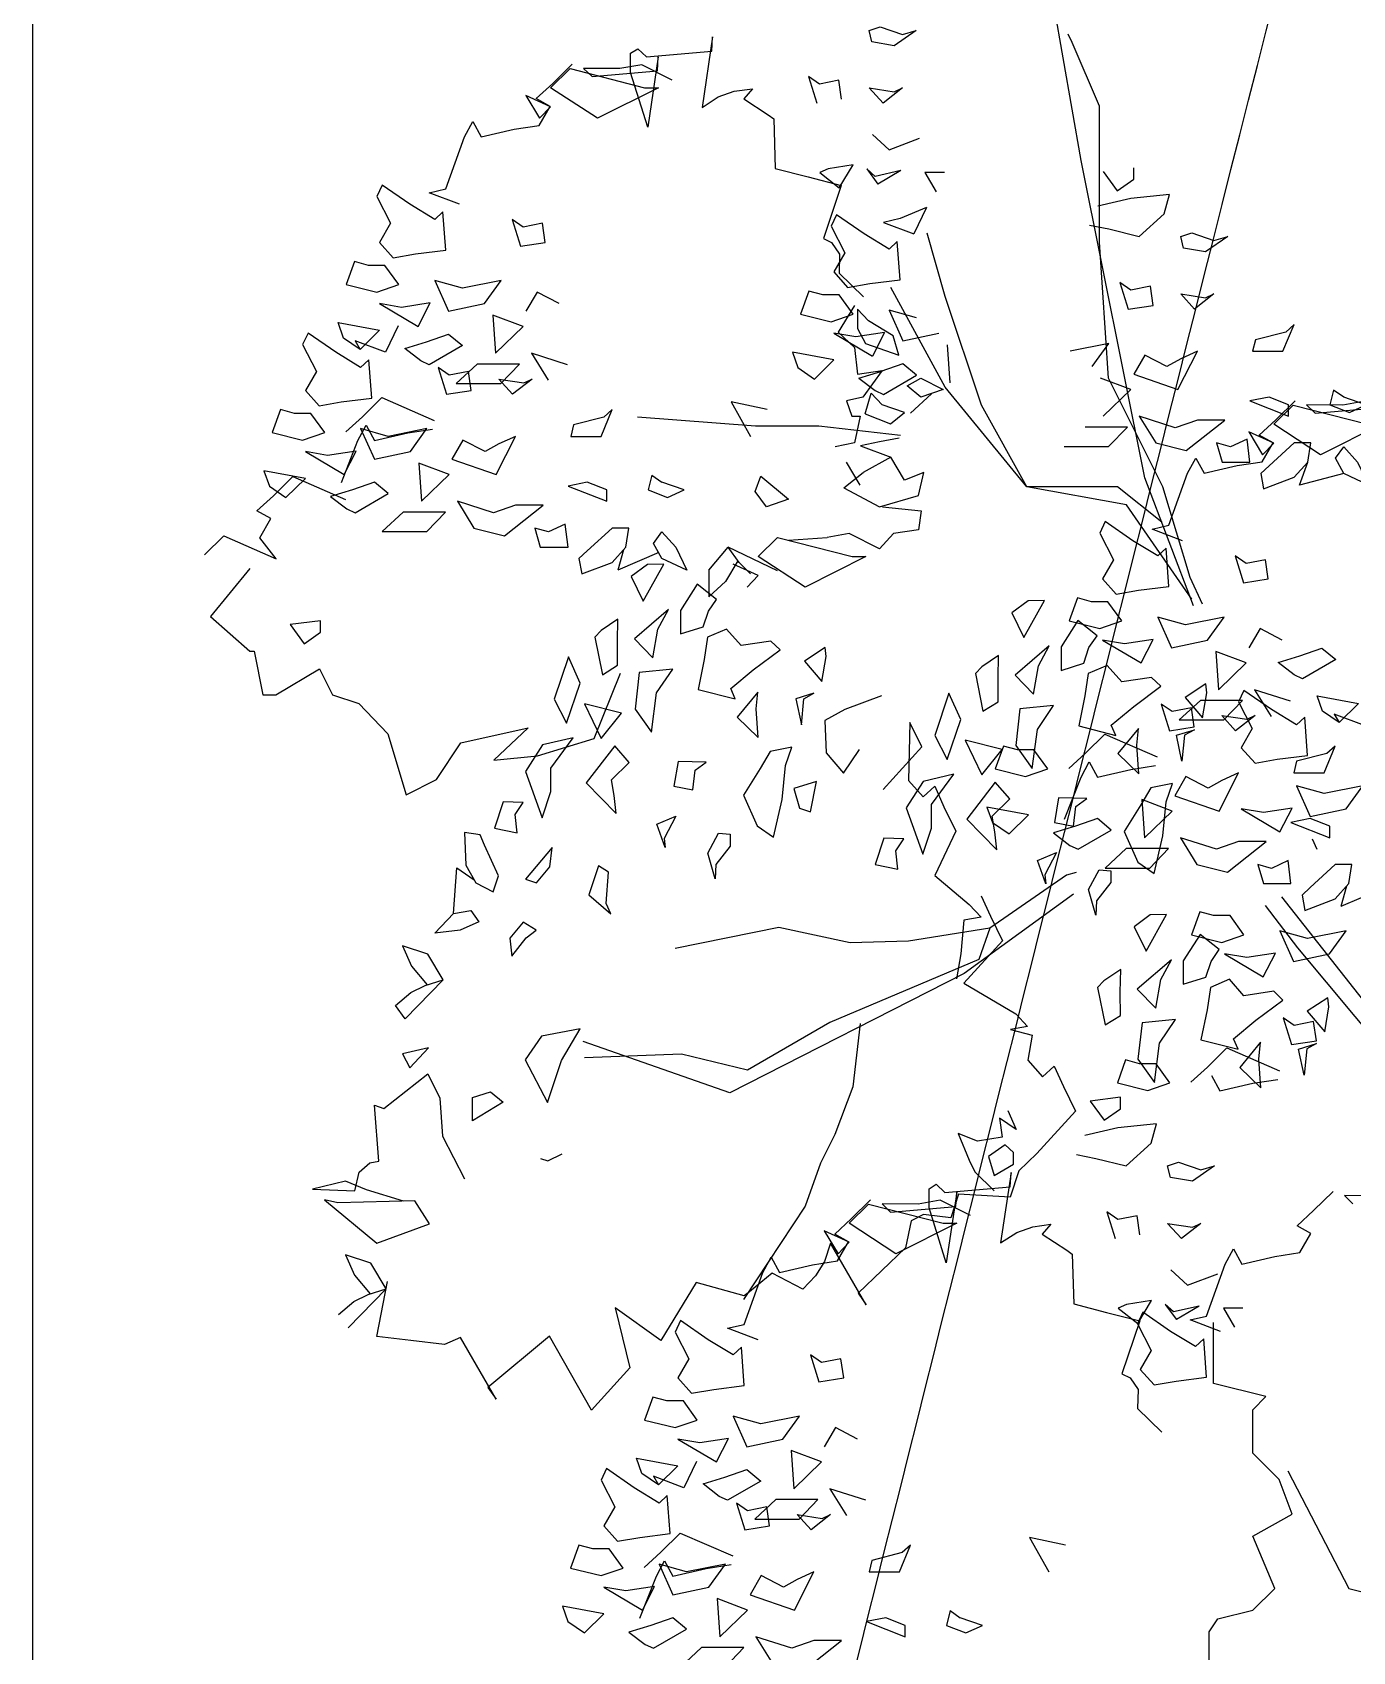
# Model space of a CAD drawing. Header units: metres. Extents: x 10 to 239, y 2 to 253.
# Drawn here: x 18.39 to 24.21, y 33.48 to 40.61 of the extents above; entities that cross this region are included whole.
import ezdxf

# ---------------------------------------------------------------- set-up
doc = ezdxf.new("R2010")
doc.units = ezdxf.units.M
doc.header["$MEASUREMENT"] = 0
doc.layers.add('0marcos', color=10, linetype='Continuous', plot=False)
doc.layers.add('1', color=7, linetype='Continuous')
doc.layers.add('cot200', color=9, linetype='Continuous')
doc.layers.add('bloques ARBOLES', color=7, linetype='Continuous', true_color=0xb8d897)

# ---------------------------------------------------------------- blocks, each defined once
blk = doc.blocks.new('ARBOL22')
for points in [[(-0.0949, 0.3639), (-0.2008, 0.6417), (-0.3384, 1.3293), (-0.3973, 1.6633), (-0.3973, 1.9973)], [(-1.2247, 1.5036), (-1.2906, 1.5367), (-1.3385, 1.5283), (-1.4168, 1.5287), (-1.3982, 1.5111), (-1.2567, 1.5234), (-1.2549, 1.5541), (-1.2779, 1.4014), (-1.3149, 1.5203), (-1.3149, 1.5617), (-1.2991, 1.5715), (-1.2805, 1.5539), (-1.139, 1.5661), (-1.1372, 1.5969), (-1.1602, 1.4442), (-1.1249, 1.4669), (-1.0902, 1.4794), (-1.051, 1.4848), (-1.0696, 1.4628), (-1.0166, 1.4283), (-1.0047, 1.4198), (-1.0014, 1.312), (-0.93, 1.2938), (-0.8584, 1.2754), (-0.8972, 1.1604), (-0.8793, 1.1517), (-0.862, 1.1264), (-0.8629, 1.0851), (-0.8103, 1.0341)], [(-0.0758, 0.3679), (-0.1025, 0.4256), (-0.1615, 0.6221), (-0.2794, 0.8578), (-0.299, 1.1525), (-0.299, 1.4472), (-0.358, 1.5847), (-0.3671, 1.6028)], [(-1.6854, 1.2344), (-1.7513, 1.2593), (-1.7154, 1.2677), (-1.6749, 1.3804), (-1.657, 1.4135), (-1.639, 1.3804), (-1.5672, 1.397), (-1.5132, 1.4053), (-1.4893, 1.4466), (-1.5193, 1.4633), (-1.4834, 1.4964), (-1.4414, 1.5379)], [(-0.9298, 1.5115), (-0.9116, 1.4535)], [(-0.9057, 1.495), (-0.9298, 1.5115)], [(-0.8637, 1.5033), (-0.9057, 1.495)], [(-0.8578, 1.4619), (-0.8637, 1.5033)], [(-0.768, 1.4535), (-0.7978, 1.4866)], [(-0.7978, 1.4866), (-0.744, 1.4784)], [(-0.726, 1.4866), (-0.768, 1.4535)], [(-0.744, 1.4784), (-0.726, 1.4866)], [(-0.7909, 1.3857), (-0.755, 1.3526)], [(-0.755, 1.3526), (-0.6891, 1.3775)], [(-0.8868, 1.3111), (-0.9047, 1.3029)], [(-0.9047, 1.3029), (-0.8627, 1.2698)], [(-0.8328, 1.3195), (-0.8868, 1.3111)], [(-0.8627, 1.2698), (-0.8328, 1.3195)], [(-0.8029, 1.3111), (-0.7789, 1.278)], [(-0.785, 1.2946), (-0.8029, 1.3111)], [(-0.7293, 1.3073), (-0.785, 1.2946)], [(-0.7293, 1.3073), (-0.7789, 1.278)], [(-0.6771, 1.3029), (-0.6532, 1.2615)], [(-0.6351, 1.3029), (-0.6771, 1.3029)], [(-0.2907, 1.3052), (-0.2607, 1.2637)], [(-0.2248, 1.2886), (-0.2248, 1.3134)], [(-0.2607, 1.2637), (-0.2248, 1.2886)], [(-0.2307, 1.2472), (-0.3025, 1.2306)], [(-0.1469, 1.2555), (-0.2307, 1.2472)], [(-0.1589, 1.214), (-0.1469, 1.2555)], [(-0.8688, 1.2118), (-0.8807, 1.1869)], [(-0.8089, 1.1703), (-0.8688, 1.2118)], [(-0.731, 1.2035), (-0.7669, 1.1951)], [(-0.7669, 1.1951), (-0.701, 1.1703)], [(-0.6736, 1.2273), (-0.731, 1.2035)], [(-0.6736, 1.2273), (-0.701, 1.1703)], [(-0.2127, 1.1644), (-0.1589, 1.214)], [(-0.8807, 1.1869), (-0.8509, 1.1289)], [(-0.755, 1.1372), (-0.8089, 1.1703)], [(-0.1641, 0.5456), (-0.2597, 0.6221), (-0.4563, 0.6221), (-0.5546, 0.7989), (-0.6332, 1.0346), (-0.6725, 1.1721)], [(-0.3206, 1.1892), (-0.2786, 1.1808)], [(-0.2786, 1.1808), (-0.2127, 1.1644)], [(-0.1228, 1.1644), (-0.0989, 1.1726)], [(-0.1169, 1.1395), (-0.1228, 1.1644)], [(-0.0989, 1.1726), (-0.051, 1.156)], [(-0.021, 1.1644), (-0.069, 1.1313)], [(-0.051, 1.156), (-0.021, 1.1644)], [(-0.8509, 1.1289), (-0.8748, 1.0876)], [(-0.7371, 1.1538), (-0.755, 1.1372)], [(-0.731, 1.0709), (-0.7371, 1.1538)], [(-0.069, 1.1313), (-0.1169, 1.1395)], [(-0.8748, 1.0876), (-0.8448, 1.0543)], [(-0.8448, 1.0543), (-0.7968, 1.0627)], [(-0.7968, 1.0627), (-0.731, 1.0709)], [(-0.0985, 0.3784), (-0.2401, 0.5828), (-0.4563, 0.6221), (-0.6332, 0.8382), (-0.7511, 1.0543)], [(-0.2307, 1.0484), (-0.2547, 1.0649)], [(-0.2547, 1.0649), (-0.2366, 1.0069)], [(-0.1887, 1.0567), (-0.2307, 1.0484)], [(-0.1828, 1.0153), (-0.1887, 1.0567)], [(-1.4698, 1.0192), (-1.5178, 1.044), (-1.5418, 1.0025)], [(-0.9286, 1.0461), (-0.9466, 0.9963)], [(-0.8986, 1.0378), (-0.9286, 1.0461)], [(-0.8627, 1.0378), (-0.8986, 1.0378)], [(-0.8328, 0.9963), (-0.8627, 1.0378)], [(-0.1228, 1.04), (-0.069, 1.0318)], [(-0.093, 1.0069), (-0.1228, 1.04)], [(-0.051, 1.04), (-0.093, 1.0069)], [(-0.069, 1.0318), (-0.051, 1.04)], [(-0.9466, 0.9963), (-0.8807, 0.9799)], [(-0.8807, 0.9799), (-0.8328, 0.9963)], [(-0.8296, 1.0151), (-0.8655, 0.9571)], [(-0.7996, 0.982), (-0.8236, 1.0069)], [(-0.8236, 1.0069), (-0.8236, 0.9654)], [(-0.6951, 0.9881), (-0.755, 1.0047)], [(-0.755, 1.0047), (-0.725, 0.9384)], [(-0.2366, 1.0069), (-0.1828, 1.0153)], [(-1.8186, 0.9706), (-1.8459, 0.9136), (-1.9118, 0.9385), (-1.9012, 0.9198), (-1.9371, 0.9445), (-1.949, 0.9778), (-1.8592, 0.9612), (-1.9012, 0.9198)], [(-0.8748, 0.955), (-0.7909, 0.9052)], [(-0.8268, 0.9468), (-0.8748, 0.955)], [(-0.8655, 0.9571), (-0.8296, 0.924)], [(-0.7646, 0.9563), (-0.8268, 0.9468)], [(-0.8236, 0.9654), (-0.8057, 0.9323)], [(-0.7457, 0.9489), (-0.7996, 0.982)], [(-0.7646, 0.9563), (-0.7909, 0.9052)], [(-0.7337, 0.9074), (-0.7457, 0.9489)], [(-0.725, 0.9384), (-0.6471, 0.955)], [(-0.8748, 0.897), (-0.9645, 0.9136)], [(-0.9645, 0.9136), (-0.9527, 0.8804)], [(-0.8296, 0.924), (-0.8236, 0.866)], [(-0.8057, 0.9323), (-0.7337, 0.9074)], [(-0.6292, 0.9301), (-0.6232, 0.8473)], [(-0.2786, 0.9325), (-0.3625, 0.9158)], [(-0.3145, 0.8827), (-0.2786, 0.9325)], [(-0.1289, 0.833), (-0.0869, 0.9158)], [(-0.0869, 0.9158), (-0.1228, 0.8994)], [(-1.4519, 0.8866), (-1.5298, 0.9114), (-1.4939, 0.8535)], [(-0.9527, 0.8804), (-0.9168, 0.8557)], [(-0.9168, 0.8557), (-0.8748, 0.897)], [(-0.725, 0.8888), (-0.773, 0.8721)], [(-0.6951, 0.8639), (-0.725, 0.8888)], [(-0.2007, 0.9076), (-0.2248, 0.8661)], [(-0.1528, 0.8827), (-0.2007, 0.9076)], [(-0.1228, 0.8994), (-0.1528, 0.8827)], [(-0.8236, 0.866), (-0.7698, 0.8743)], [(-0.8201, 0.8576), (-0.773, 0.8721)], [(-0.8201, 0.8576), (-0.785, 0.8308)], [(-0.7698, 0.8743), (-0.8116, 0.8163)], [(-0.7669, 0.8224), (-0.6951, 0.8639)], [(-0.7158, 0.8412), (-0.6858, 0.8578)], [(-0.6858, 0.8578), (-0.6378, 0.8329)], [(-0.2307, 0.833), (-0.2966, 0.8578)], [(-0.2248, 0.8661), (-0.1289, 0.833)], [(0.2761, 0.8075), (0.2282, 0.7991), (0.1499, 0.7996), (0.1685, 0.7819), (0.31, 0.7942)], [(-1.932, 0.7409), (-1.8961, 0.774), (-1.8541, 0.8155), (-1.7403, 0.7657)], [(-0.8116, 0.8163), (-0.8475, 0.8081)], [(-0.8475, 0.8081), (-0.8357, 0.775)], [(-0.8065, 0.7801), (-0.7937, 0.8247)], [(-0.7698, 0.7998), (-0.7937, 0.8247)], [(-0.785, 0.8308), (-0.7669, 0.8224)], [(-0.6858, 0.8163), (-0.7158, 0.8412)], [(-0.6626, 0.8239), (-0.7082, 0.7817)], [(-0.6378, 0.8329), (-0.6858, 0.8163)], [(-0.2907, 0.775), (-0.2307, 0.833)], [(-0.1188, 0.5053), (-0.1846, 0.5302), (-0.1487, 0.5386), (-0.1082, 0.6513), (-0.0903, 0.6844), (-0.0723, 0.6513), (-0.0005, 0.6679), (0.0535, 0.6761), (0.0774, 0.7175), (0.0474, 0.7341), (0.0833, 0.7672), (0.1253, 0.8087)], [(-0.7299, 0.7336), (-0.9068, 0.7533), (-1.0444, 0.7533), (-1.2999, 0.7729)], [(-1.0973, 0.806), (-1.0553, 0.7314)], [(-1.0194, 0.7894), (-1.0973, 0.806)], [(-0.8357, 0.775), (-0.8175, 0.775)], [(-0.8175, 0.775), (-0.8296, 0.717)], [(-0.8065, 0.7801), (-0.7517, 0.7583)], [(-0.7218, 0.7832), (-0.7698, 0.7998)], [(-0.7517, 0.7583), (-0.7218, 0.7832)], [(-0.1348, 0.7501), (-0.2127, 0.775)], [(-0.2127, 0.775), (-0.1768, 0.717)], [(-1.9416, 0.6311), (-1.9057, 0.7222), (-1.8878, 0.7553)], [(-1.8878, 0.7553), (-1.8698, 0.7222)], [(-1.8698, 0.7222), (-1.798, 0.7388)], [(-1.798, 0.7388), (-1.744, 0.7471)], [(-0.2386, 0.7516), (-0.33, 0.7516)], [(-0.2791, 0.7094), (-0.2386, 0.7516)], [(-0.0869, 0.7668), (-0.1348, 0.7501)], [(-0.111, 0.7006), (-0.0271, 0.7668)], [(-0.0271, 0.7668), (-0.0869, 0.7668)], [(-0.8296, 0.717), (-0.8716, 0.7088)], [(-0.7753, 0.7194), (-0.8171, 0.711)], [(-0.8171, 0.711), (-0.7512, 0.6862)], [(-0.7333, 0.7277), (-0.7753, 0.7194)], [(-0.3756, 0.7094), (-0.2791, 0.7094)], [(-0.1768, 0.717), (-0.111, 0.7006)], [(-0.0451, 0.717), (-0.0331, 0.6757)], [(-0.0151, 0.7088), (-0.0451, 0.717)], [(0.0208, 0.7254), (-0.0151, 0.7088)], [(0.0269, 0.6757), (0.0208, 0.7254)], [(0.2305, 0.6508), (0.2125, 0.6839), (0.2305, 0.7088), (0.2605, 0.6757), (0.2843, 0.6259), (0.2305, 0.6508), (0.1346, 0.6259), (0.1526, 0.6757), (0.1587, 0.717), (0.1226, 0.717), (0.0687, 0.6674), (0.0508, 0.6508), (0.0567, 0.6177), (0.1226, 0.6426), (0.1526, 0.6757)], [(-0.8175, 0.6259), (-0.8475, 0.6755)], [(-0.7512, 0.6862), (-0.8112, 0.6531)], [(-0.7212, 0.6366), (-0.7512, 0.6862)], [(-0.0331, 0.6757), (0.0269, 0.6757)], [(-2.2385, 0.4745), (-2.1965, 0.516), (-2.0827, 0.4663), (-2.1185, 0.5118), (-2.0946, 0.5531), (-2.1246, 0.5697), (-2.0887, 0.6028), (-2.0467, 0.6443), (-1.9329, 0.5946)], [(-1.2693, 0.6474), (-1.277, 0.6155)], [(-1.2693, 0.6474), (-1.2471, 0.6321)], [(-1.1991, 0.6155), (-1.2471, 0.6321)], [(-1.0447, 0.6117), (-1.0327, 0.6448)], [(-1.0327, 0.6448), (-0.9729, 0.5951)], [(-0.853, 0.62), (-0.8112, 0.6531)], [(-0.6794, 0.6531), (-0.7212, 0.6366)], [(-0.6914, 0.6035), (-0.6794, 0.6531)], [(-1.277, 0.6155), (-1.235, 0.599)], [(-1.235, 0.599), (-1.1991, 0.6155)], [(-1.0208, 0.5786), (-1.0447, 0.6117)], [(-0.853, 0.62), (-0.7753, 0.5786)], [(-0.7753, 0.5786), (-0.6914, 0.6035)], [(-0.9729, 0.5951), (-1.0208, 0.5786)], [(-0.7692, 0.5786), (-0.6853, 0.5702)], [(-0.6853, 0.5702), (-0.6914, 0.5289)], [(-0.6914, 0.5289), (-0.7453, 0.5206)], [(-1.265, 0.4995), (-1.2471, 0.5244)], [(-1.2471, 0.4664), (-1.265, 0.4995)], [(-1.2471, 0.5244), (-1.2171, 0.4913)], [(-1.0388, 0.4709), (-0.9968, 0.5122)], [(-0.9968, 0.5122), (-0.8351, 0.4709)], [(-0.9729, 0.5061), (-0.8891, 0.5122)], [(-0.8411, 0.5206), (-0.8891, 0.5122)], [(-0.7753, 0.4875), (-0.8411, 0.5206)], [(-0.7453, 0.5206), (-0.7753, 0.4875)], [(-1.3302, 0.4853), (-1.3429, 0.4415)], [(-1.2541, 0.4794), (-1.3429, 0.4415)], [(-1.1932, 0.4415), (-1.2471, 0.4664)], [(-1.2171, 0.4913), (-1.1932, 0.4415)], [(-1.1453, 0.4415), (-1.1033, 0.4913)], [(-1.0824, 0.4613), (-1.1094, 0.4167)], [(-1.0794, 0.4582), (-1.1033, 0.4913)], [(-0.9969, 0.4397), (-1.1033, 0.4913)], [(-1.0553, 0.4333), (-1.0794, 0.4582)], [(-0.937, 0.4047), (-1.0388, 0.4709)], [(-0.8052, 0.4709), (-0.937, 0.4047)], [(-0.8351, 0.4709), (-0.8052, 0.4709)], [(-2.1403, 0.4452), (-2.2254, 0.3413), (-2.1403, 0.2657), (-2.1308, 0.2657), (-2.1119, 0.1713), (-2.0836, 0.1713), (-1.9891, 0.2279), (-1.9607, 0.1713), (-1.904, 0.1524), (-1.8413, 0.0868), (-1.8016, -0.0454), (-1.7355, -0.0123), (-1.6826, 0.067), (-1.5372, 0.1), (-1.611, 0.0296), (-1.5165, 0.039), (-1.3937, 0.0768), (-1.337, 0.2185)], [(-1.1453, 0.4415), (-1.1453, 0.3835)], [(-1.0388, 0.4296), (-1.0927, 0.4543)], [(-1.0627, 0.4047), (-1.0388, 0.4296)], [(-1.1453, 0.3835), (-1.1094, 0.4167)], [(0.0968, 0.29), (0.0489, 0.3149), (0.0249, 0.2734)], [(0.1148, 0.1574), (0.0369, 0.1823), (0.0728, 0.1243)], [(-0.7711, 0.1694), (-0.8511, 0.1394), (-0.8939, 0.1159), (-0.8913, 0.0456), (-0.8538, 0.0013), (-0.819, 0.0529)], [(0.3029, 0.1617), (0.2755, 0.1047), (0.2096, 0.1296), (0.2203, 0.111), (0.1844, 0.1357), (0.1725, 0.169), (0.2623, 0.1523), (0.2203, 0.111)], [(-0.7674, -0.0338), (-0.684, 0.0583), (-0.7099, 0.1113), (-0.7128, -0.0143), (-0.6812, -0.0501), (-0.6559, -0.027), (-0.636, -0.0716), (-0.61, -0.1246), (-0.656, -0.22), (-0.5811, -0.283), (-0.5555, -0.3106), (-0.5926, -0.3171), (-0.5997, -0.3904), (-0.6091, -0.4443)], [(-0.3653, 0.0117), (-0.3294, 0.0448), (-0.2874, 0.0863), (-0.1736, 0.0366)], [(-0.3749, -0.098), (-0.339, -0.007), (-0.3211, 0.0261)], [(-0.3211, 0.0261), (-0.3031, -0.007)], [(-0.3031, -0.007), (-0.2313, 0.0097)], [(-0.2313, 0.0097), (-0.1773, 0.0179)], [(0.1727, -0.1638), (0.1623, -0.1417)], [(-1.6986, -0.3025), (-1.6916, -0.2037), (-1.6541, -0.2296)], [(-0.3497, -0.2135), (-0.3706, -0.2193), (-0.5363, -0.3345), (-0.5603, -0.4025), (-0.8832, -0.5386), (-1.0617, -0.6423), (-1.205, -0.6077), (-1.4148, -0.6158)], [(0.2364, -0.2438), (0.2238, -0.2876)], [(-0.5551, -0.2641), (-0.5351, -0.3087), (-0.5092, -0.3617), (-0.5926, -0.4537), (-0.4803, -0.5201), (-0.4546, -0.5477), (-0.4917, -0.5541), (-0.4445, -0.5667), (-0.454, -0.6206), (-0.4224, -0.6564), (-0.3971, -0.6333), (-0.3771, -0.6778), (-0.3511, -0.7309), (-0.4345, -0.8229), (-0.4734, -0.8604), (-0.4925, -0.9173), (-0.6041, -0.9112), (-0.6213, -0.9624), (-0.68, -0.9552), (-0.7071, -0.9687), (-0.7193, -1.0275), (-0.8221, -1.1255), (-0.8043, -1.1506), (-0.8817, -1.017), (-0.8951, -1.0568), (-0.9143, -1.0882), (-0.9415, -1.117), (-1.0083, -1.082), (-1.057, -1.1225), (-1.0686, -1.1313), (-1.1726, -1.1026), (-1.2111, -1.1654), (-1.2498, -1.2283), (-1.3483, -1.1572), (-1.3165, -1.287), (-1.3999, -1.379), (-1.491, -1.2187), (-1.6242, -1.3301), (-1.6064, -1.3552), (-1.6838, -1.2216), (-1.7184, -1.2364), (-1.7915, -1.2279), (-1.8649, -1.2192), (-1.8417, -1.1)], [(-0.3553, -0.2607), (-0.5919, -0.433), (-1.0999, -0.6914), (-1.4181, -0.5798)], [(0.0955, -0.2667), (0.3885, -0.6389), (0.7185, -0.7382), (1.0902, -0.6989), (1.7287, -0.836)], [(0.3125, -0.2497), (0.2238, -0.2876)], [(0.0601, -0.2856), (0.1301, -0.3773), (0.2543, -0.5256), (0.3747, -0.669), (0.5514, -0.7291), (0.9606, -0.7594), (1.1512, -1.2067), (1.2148, -1.3558), (1.3427, -1.5344)], [(-0.5363, -0.3345), (-0.7129, -0.3623), (-0.8393, -0.3665), (-0.9941, -0.3327), (-1.2186, -0.3785)], [(-1.7208, -0.4467), (-1.8036, -0.5311), (-1.8243, -0.5023), (-1.791, -0.4736), (-1.7598, -0.4588), (-1.7208, -0.4467), (-1.7546, -0.391), (-1.8095, -0.3726), (-1.7896, -0.4171), (-1.7559, -0.457)], [(-0.8176, -0.541), (-0.8334, -0.6781), (-0.8722, -0.7816), (-0.9038, -0.844), (-0.9365, -0.9367), (-1.0706, -1.1395)], [(-0.1007, -0.6685), (-0.0648, -0.6354), (-0.0228, -0.5938), (0.0911, -0.6436)], [(-1.8073, -0.9263), (-1.8876, -0.9015), (-1.9325, -0.8825), (-2.0041, -0.9), (-1.9124, -0.9039), (-1.9031, -0.8636), (-1.88, -0.8434), (-1.8605, -0.8395), (-1.8696, -0.7184), (-1.8495, -0.7256), (-1.7543, -0.6502), (-1.7285, -0.7032), (-1.7228, -0.7854), (-1.6751, -0.8774)], [(-0.0565, -0.654), (-0.0385, -0.6871)], [(0.0333, -0.6705), (0.0873, -0.6623)], [(-0.0385, -0.6871), (0.0333, -0.6705)], [(-0.4976, -0.7297), (-0.4796, -0.7711), (-0.5155, -0.7462), (-0.5096, -0.7877), (-0.5634, -0.796), (-0.6053, -0.7795), (-0.5814, -0.8375), (-0.5694, -0.8622), (-0.5275, -0.9037)], [(-0.3491, -0.825), (-0.3071, -0.8334), (-0.2412, -0.8499), (-0.1873, -0.8003), (-0.1753, -0.7588), (-0.2591, -0.767), (-0.331, -0.7837)], [(-1.51, -0.8334), (-1.4942, -0.8387), (-1.4632, -0.8239)], [(-0.5781, -0.9573), (-0.644, -0.9242), (-0.6919, -0.9326), (-0.7702, -0.9321), (-0.7516, -0.9498), (-0.6101, -0.9375), (-0.6083, -0.9068), (-0.6314, -1.0595), (-0.6683, -0.9405), (-0.6683, -0.8992), (-0.6525, -0.8894), (-0.6339, -0.907), (-0.4924, -0.8947), (-0.4906, -0.864), (-0.5137, -1.0167), (-0.4783, -0.994), (-0.4437, -0.9815), (-0.4045, -0.976), (-0.423, -0.998), (-0.37, -1.0326), (-0.3582, -1.0411), (-0.3548, -1.1489), (-0.2834, -1.1671), (-0.2118, -1.1854), (-0.2507, -1.3005), (-0.2327, -1.3092), (-0.2154, -1.3344), (-0.2164, -1.3758), (-0.1637, -1.4268)], [(0.31, -0.9145), (0.2317, -0.914), (0.2503, -0.9317)], [(-0.0369, -1.2083), (-0.1028, -1.1835), (-0.0669, -1.1751), (-0.0264, -1.0623), (-0.0085, -1.0292), (0.0095, -1.0623), (0.0813, -1.0457), (0.1353, -1.0375), (0.1592, -0.9961), (0.1292, -0.9795), (0.1651, -0.9464), (0.2071, -0.9049)], [(-1.0389, -1.2264), (-1.1048, -1.2016), (-1.0689, -1.1932), (-1.0283, -1.0804), (-1.0104, -1.0473), (-0.9924, -1.0804), (-0.9206, -1.0638), (-0.8666, -1.0556), (-0.8427, -1.0142), (-0.8727, -0.9976), (-0.8368, -0.9645), (-0.7948, -0.923)], [(-0.2832, -0.9494), (-0.2651, -1.0073)], [(-0.2591, -0.9658), (-0.2832, -0.9494)], [(-0.2171, -0.9576), (-0.2591, -0.9658)], [(-0.2112, -0.9989), (-0.2171, -0.9576)], [(-0.1214, -1.0073), (-0.1513, -0.9742)], [(-0.1513, -0.9742), (-0.0974, -0.9825)], [(-0.0794, -0.9742), (-0.1214, -1.0073)], [(-0.0974, -0.9825), (-0.0794, -0.9742)], [(-1.927, -1.2008), (-1.8443, -1.1164), (-1.8781, -1.0607), (-1.933, -1.0422), (-1.9131, -1.0868), (-1.8794, -1.1266)], [(-0.1444, -1.0752), (-0.1084, -1.1083)], [(-0.1084, -1.1083), (-0.0426, -1.0834)], [(-1.9478, -1.1719), (-1.9145, -1.1433), (-1.8833, -1.1285), (-1.8443, -1.1164)], [(-0.2402, -1.1498), (-0.2582, -1.158)], [(-0.2582, -1.158), (-0.2162, -1.1911)], [(-0.1862, -1.1414), (-0.2402, -1.1498)], [(-0.2162, -1.1911), (-0.1862, -1.1414)], [(-0.1384, -1.1662), (-0.1564, -1.1498)], [(-0.1564, -1.1498), (-0.1323, -1.1829)], [(-0.0828, -1.1536), (-0.1384, -1.1662)], [(-0.0828, -1.1536), (-0.1323, -1.1829)], [(0.0115, -1.158), (-0.0305, -1.158)], [(-0.0305, -1.158), (-0.0067, -1.1993)], [(-0.373, -2.0299), (-0.184, -2.011), (-0.1934, -2.0393), (-0.0611, -1.9259), (-0.0611, -1.8598), (-0.0422, -1.8315), (0.0334, -1.8126), (0.0807, -1.7653), (0.0334, -1.652), (0.1185, -1.6047), (0.0901, -1.5292), (0.0334, -1.4725), (0.0334, -1.378), (0.0618, -1.3497), (-0.0516, -1.3213), (-0.0516, -1.1891)], [(-0.8233, -1.4417), (-0.8712, -1.4168), (-0.8952, -1.4583)], [(-1.172, -1.4903), (-1.1994, -1.5473), (-1.2653, -1.5224), (-1.2546, -1.541), (-1.2905, -1.5163), (-1.3024, -1.483), (-1.2126, -1.4997), (-1.2546, -1.541)], [(0.109, -1.5103), (0.2413, -1.7653), (0.2791, -1.7748), (0.3453, -1.7276), (0.3453, -1.8598), (0.3736, -1.8976), (0.5627, -1.8031), (0.5627, -1.8882), (0.7895, -1.652), (0.7706, -1.6142), (0.78, -1.5953)], [(-0.8053, -1.5743), (-0.8832, -1.5494), (-0.8473, -1.6074)], [(-1.2854, -1.72), (-1.2495, -1.6869), (-1.2075, -1.6454), (-1.0937, -1.6951)], [(-0.3729, -1.6715), (-0.4508, -1.6548)], [(-0.4508, -1.6548), (-0.4088, -1.7294)], [(-1.2951, -1.8298), (-1.2591, -1.7387), (-1.2412, -1.7056)], [(-1.2412, -1.7056), (-1.2232, -1.7387)], [(-1.1514, -1.722), (-1.0974, -1.7138)], [(-1.2232, -1.7387), (-1.1514, -1.722)], [(-0.6227, -1.8134), (-0.6305, -1.8454)], [(-0.6227, -1.8134), (-0.6005, -1.8288)], [(-0.6305, -1.8454), (-0.5885, -1.8619)], [(-0.5526, -1.8454), (-0.6005, -1.8288)], [(-0.5885, -1.8619), (-0.5526, -1.8454)]]:
    blk.add_lwpolyline(points)
for points in [[(-0.7739, 1.6192), (-0.726, 1.6026), (-0.696, 1.611), (-0.744, 1.5779), (-0.7919, 1.5861), (-0.7978, 1.611)], [(-1.2845, 1.4869), (-1.2547, 1.4869), (-1.3864, 1.4207), (-1.4882, 1.4869), (-1.4462, 1.5283)], [(-1.4882, 1.4456), (-1.5421, 1.4703), (-1.5121, 1.4207)], [(-1.8353, 1.1931), (-1.8592, 1.1518), (-1.8292, 1.1185), (-1.7813, 1.1269), (-1.7154, 1.1351), (-1.7215, 1.218), (-1.7395, 1.2013), (-1.7933, 1.2344), (-1.8533, 1.2759), (-1.8651, 1.2511)], [(-1.5057, 1.1931), (-1.5477, 1.1849), (-1.5718, 1.2013), (-1.5537, 1.1434), (-1.4998, 1.1518)], [(-1.9131, 1.1102), (-1.931, 1.0605), (-1.8651, 1.044), (-1.8172, 1.0605), (-1.8472, 1.102), (-1.8831, 1.102)], [(-1.6316, 1.0192), (-1.5957, 1.0689), (-1.6795, 1.0523), (-1.7395, 1.0689), (-1.7095, 1.0025)], [(-1.749, 1.0205), (-1.8113, 1.0109), (-1.8592, 1.0192), (-1.7754, 0.9694)], [(-1.6077, 0.9114), (-1.5477, 0.9694), (-1.6136, 0.9943)], [(-2.0256, 0.9302), (-1.9958, 0.8722), (-2.0197, 0.8309), (-1.9897, 0.7976), (-1.9418, 0.806), (-1.8759, 0.8143), (-1.882, 0.8971), (-1.9, 0.8805), (-1.9538, 0.9136), (-2.0138, 0.9551)], [(-1.6795, 0.9281), (-1.7513, 0.8866), (-1.7694, 0.895), (-1.8045, 0.9218), (-1.7574, 0.9363), (-1.7095, 0.9529)], [(0.1046, 0.9573), (0.0388, 0.9407), (0.0328, 0.9158), (0.0987, 0.9158), (0.1226, 0.9738)], [(-1.7323, 0.8805), (-1.7142, 0.8225), (-1.6603, 0.8309), (-1.6662, 0.8722), (-1.7082, 0.864)], [(-1.5962, 0.8459), (-1.5556, 0.8881), (-1.6471, 0.8881), (-1.6927, 0.8459)], [(-1.5465, 0.8474), (-1.5286, 0.8556), (-1.5706, 0.8225), (-1.6004, 0.8556)], [(0.0687, 0.8165), (0.0269, 0.8081), (0.1107, 0.775), (0.1107, 0.7999)], [(0.2005, 0.7999), (0.2425, 0.7834), (0.2784, 0.7999), (0.2305, 0.8165), (0.2082, 0.8318)], [(-2.0915, 0.7397), (-2.0256, 0.7232), (-1.9777, 0.7397), (-2.0077, 0.7812), (-2.0436, 0.7812), (-2.0736, 0.7894)], [(-1.4447, 0.7314), (-1.3788, 0.7314), (-1.3549, 0.7894), (-1.3729, 0.7729), (-1.4388, 0.7563)], [(0.2822, 0.7578), (0.312, 0.7578), (0.1802, 0.6916), (0.0785, 0.7578), (0.1205, 0.7991)], [(-1.87, 0.6817), (-1.7921, 0.6983), (-1.7562, 0.7481), (-1.84, 0.7314), (-1.9, 0.7481)], [(0.0785, 0.7165), (0.0246, 0.7412), (0.0546, 0.6916)], [(-1.6065, 0.6486), (-1.5645, 0.7314), (-1.6004, 0.7149), (-1.6303, 0.6983), (-1.6783, 0.7232), (-1.7023, 0.6817)], [(-1.9359, 0.6486), (-1.9095, 0.6996), (-1.9718, 0.6901), (-2.0197, 0.6983)], [(-1.7682, 0.5906), (-1.7082, 0.6486), (-1.7741, 0.6734)], [(-2.0976, 0.6237), (-2.0617, 0.599), (-2.0197, 0.6403), (-2.1095, 0.657)], [(-1.9299, 0.5741), (-1.9118, 0.5657), (-1.84, 0.6072), (-1.87, 0.6321), (-1.9179, 0.6155), (-1.965, 0.601)], [(-1.3668, 0.5906), (-1.3668, 0.6155), (-1.4088, 0.6321), (-1.4506, 0.6237)], [(-1.7567, 0.525), (-1.7162, 0.5672), (-1.8076, 0.5672), (-1.8532, 0.525)], [(-1.6903, 0.5906), (-1.6544, 0.5326), (-1.5885, 0.5161), (-1.5047, 0.5824), (-1.5645, 0.5824), (-1.6124, 0.5657)], [(-1.4926, 0.5244), (-1.5226, 0.5326), (-1.5106, 0.4913), (-1.4506, 0.4913), (-1.4567, 0.541)], [(-1.4208, 0.4333), (-1.3549, 0.4582), (-1.325, 0.4913), (-1.3189, 0.5326), (-1.3549, 0.5326), (-1.4088, 0.483), (-1.4268, 0.4664)], [(-0.2686, 0.464), (-0.2925, 0.4226), (-0.2626, 0.3893), (-0.2146, 0.3977), (-0.1487, 0.406), (-0.1548, 0.4888), (-0.1728, 0.4722), (-0.2266, 0.5053), (-0.2866, 0.5468), (-0.2985, 0.5219)], [(0.0609, 0.464), (0.0189, 0.4557), (-0.0051, 0.4722), (0.013, 0.4142), (0.0669, 0.4226)], [(-1.3134, 0.4275), (-1.2876, 0.3745), (-1.2432, 0.4543), (-1.2786, 0.4537)], [(-1.1579, 0.3183), (-1.1465, 0.3523), (-1.1291, 0.3781), (-1.1706, 0.411), (-1.2072, 0.3538), (-1.2068, 0.3031)], [(-1.3065, 0.2925), (-1.2665, 0.2512), (-1.2557, 0.3133), (-1.2326, 0.3561)], [(-0.4886, 0.3487), (-0.4627, 0.2957), (-0.4184, 0.3755), (-0.4537, 0.3749)], [(-0.3464, 0.3811), (-0.3643, 0.3314), (-0.2985, 0.3149), (-0.2505, 0.3314), (-0.2805, 0.3729), (-0.3164, 0.3729)], [(-1.9866, 0.3318), (-2.0525, 0.3235), (-2.0225, 0.282), (-1.9866, 0.3069)], [(-1.3423, 0.3353), (-1.379, 0.3105), (-1.3927, 0.296), (-1.3762, 0.2148), (-1.3431, 0.2352), (-1.3436, 0.286)], [(-0.382, 0.2243), (-0.3331, 0.2395), (-0.3217, 0.2735), (-0.3043, 0.2993), (-0.3457, 0.3321), (-0.3823, 0.2749)], [(-0.0649, 0.29), (-0.029, 0.3398), (-0.1128, 0.3231), (-0.1728, 0.3398), (-0.1428, 0.2734)], [(-1.1685, 0.1828), (-1.0881, 0.1622), (-1.0981, 0.1846), (-1.0496, 0.2251), (-0.9911, 0.2687), (-1.0109, 0.2878), (-1.0754, 0.278), (-1.107, 0.3138), (-1.148, 0.296), (-1.1553, 0.2479)], [(-0.1823, 0.2913), (-0.2446, 0.2818), (-0.2925, 0.29), (-0.2087, 0.2403)], [(-1.4245, 0.1967), (-1.4499, 0.2534), (-1.4807, 0.1619), (-1.4536, 0.1101)], [(-0.8933, 0.2737), (-0.9381, 0.2444), (-0.9005, 0.2002), (-0.8913, 0.2541)], [(-0.5175, 0.2564), (-0.5541, 0.2317), (-0.5678, 0.2172), (-0.5514, 0.1359), (-0.5182, 0.1564), (-0.5187, 0.2071)], [(-0.4309, 0.2344), (-0.4078, 0.2772), (-0.4816, 0.2136), (-0.4416, 0.1724)], [(-0.041, 0.1823), (0.0189, 0.2403), (-0.0469, 0.2651)], [(0.2131, 0.2475), (0.1413, 0.206), (0.1232, 0.2144), (0.0881, 0.2412), (0.1352, 0.2557), (0.1831, 0.2723)], [(-1.2236, 0.2267), (-1.2961, 0.2195), (-1.3051, 0.1403), (-1.2694, 0.0904), (-1.2585, 0.1752)], [(-0.1663, 0.1898), (-0.1861, 0.209), (-0.2505, 0.1992), (-0.2821, 0.235), (-0.3232, 0.2172), (-0.3305, 0.1691), (-0.3437, 0.104), (-0.2632, 0.0834), (-0.2733, 0.1057), (-0.2247, 0.1462)], [(-1.0428, 0.1406), (-1.0394, 0.1773), (-1.0839, 0.1228), (-1.0386, 0.0787)], [(-0.0757, 0.1213), (-0.0664, 0.1752), (-0.0685, 0.1949), (-0.1133, 0.1656)], [(0.0022, 0.156), (0.032, 0.098), (0.0081, 0.0567), (0.0381, 0.0234), (0.086, 0.0318), (0.1519, 0.0401), (0.1458, 0.1229), (0.1279, 0.1063), (0.074, 0.1394), (0.0141, 0.1809)], [(-1.4149, 0.152), (-1.379, 0.0767), (-1.3344, 0.1312)], [(-0.957, 0.1623), (-0.945, 0.106), (-0.9393, 0.1628), (-0.918, 0.1746)], [(-0.6251, 0.1746), (-0.6558, 0.0831), (-0.6288, 0.0313), (-0.5996, 0.1179)], [(-0.4803, 0.0615), (-0.4446, 0.0116), (-0.4336, 0.0964), (-0.3988, 0.1479), (-0.4712, 0.1406)], [(-0.1656, 0.1513), (-0.1475, 0.0934), (-0.0936, 0.1018), (-0.0996, 0.1431), (-0.1416, 0.1349)], [(-0.0295, 0.1167), (0.011, 0.1589), (-0.0804, 0.1589), (-0.126, 0.1167)], [(0.0202, 0.1182), (0.0381, 0.1265), (-0.0039, 0.0934), (-0.0337, 0.1265)], [(-1.5061, 0.0626), (-1.5427, 0.0054), (-1.5066, -0.0952), (-1.4876, -0.0385), (-1.4881, 0.0122), (-1.4397, 0.0781)], [(-0.59, 0.0731), (-0.5542, -0.0022), (-0.5096, 0.0524)], [(-0.2138, -0.0001), (-0.218, 0.0618), (-0.2145, 0.0985), (-0.2591, 0.044)], [(-0.1144, 0.084), (-0.1202, 0.0272), (-0.1322, 0.0835), (-0.0931, 0.0957)], [(-1.4114, -0.0198), (-1.3463, -0.086), (-1.3504, -0.0467), (-1.3567, -0.013), (-1.3178, 0.0245), (-1.3495, 0.0605)], [(-1.0126, 0.0485), (-1.034, 0.0113), (-1.0706, -0.0459), (-1.0407, -0.1127), (-1.0052, -0.1374), (-0.9863, -0.0553), (-0.9792, 0.0181), (-0.9659, 0.0579)], [(-0.5249, 0.0105), (-0.459, -0.006), (-0.411, 0.0105), (-0.441, 0.052), (-0.4769, 0.052), (-0.5069, 0.0602)], [(0.122, 0.0023), (0.1878, 0.0023), (0.2117, 0.0602), (0.1938, 0.0438), (0.1279, 0.0271)], [(-1.1748, 0.0081), (-1.1515, 0.0256), (-1.2122, 0.0269), (-1.2214, -0.0268), (-1.1804, -0.0344)], [(-0.0398, -0.0806), (0.0022, 0.0023), (-0.0337, -0.0142), (-0.0637, -0.0308), (-0.1116, -0.006), (-0.1356, -0.0475)], [(-0.9255, -0.082), (-0.9123, -0.0169), (-0.9612, -0.0321), (-0.949, -0.0741)], [(-0.6812, -0.0163), (-0.7178, -0.0735), (-0.6818, -0.174), (-0.6627, -0.1174), (-0.6632, -0.0666), (-0.6148, -0.0007)], [(-0.5256, -0.1256), (-0.5318, -0.0918), (-0.493, -0.0543), (-0.5247, -0.0183), (-0.5866, -0.0986), (-0.5214, -0.1648)], [(-0.1878, -0.0304), (-0.2091, -0.0675), (-0.2457, -0.1247), (-0.2159, -0.1916), (-0.1804, -0.2162), (-0.1615, -0.1341), (-0.1544, -0.0607), (-0.141, -0.0209)], [(0.1579, -0.0925), (0.2358, -0.0759), (0.2717, -0.0262), (0.1878, -0.0428), (0.1279, -0.0262)], [(-1.5654, -0.0881), (-1.548, -0.0623), (-1.5911, -0.0606), (-1.6102, -0.1174), (-1.5611, -0.1275)], [(-0.3499, -0.0708), (-0.3267, -0.0532), (-0.3874, -0.0519), (-0.3966, -0.1057), (-0.3555, -0.1132)], [(-0.2015, -0.1386), (-0.1416, -0.0806), (-0.2075, -0.0557)], [(-1.2421, -0.14), (-1.24, -0.1596), (-1.258, -0.1092), (-1.2171, -0.0915)], [(-0.5309, -0.1054), (-0.495, -0.1302), (-0.453, -0.0888), (-0.5428, -0.0722)], [(-0.3633, -0.155), (-0.3452, -0.1634), (-0.2733, -0.1219), (-0.3033, -0.097), (-0.3512, -0.1137), (-0.3984, -0.1282)], [(0.092, -0.1256), (0.1183, -0.0746), (0.0561, -0.0841), (0.0081, -0.0759)], [(0.1999, -0.1386), (0.1999, -0.1137), (0.1579, -0.097), (0.116, -0.1054)], [(-1.6313, -0.1544), (-1.6413, -0.1321), (-1.6746, -0.1272), (-1.672, -0.1976), (-1.6502, -0.2365), (-1.6129, -0.2555), (-1.6015, -0.2213)], [(-1.0992, -0.1311), (-1.099, -0.1564), (-1.1301, -0.1965), (-1.1317, -0.2276), (-1.1478, -0.1716), (-1.1247, -0.1288)], [(-0.7662, -0.1394), (-0.7853, -0.1962), (-0.7362, -0.2063), (-0.7405, -0.167), (-0.7232, -0.1412)], [(-0.1236, -0.1386), (-0.0877, -0.1965), (-0.0218, -0.213), (0.062, -0.1468), (0.0022, -0.1468), (-0.0457, -0.1634)], [(-1.5427, -0.2285), (-1.5191, -0.2364), (-1.49, -0.2019), (-1.4846, -0.1596)], [(-0.4172, -0.2188), (-0.4151, -0.2384), (-0.4331, -0.1881), (-0.3923, -0.1704)], [(-0.19, -0.2041), (-0.1495, -0.1619), (-0.2409, -0.1619), (-0.2865, -0.2041)], [(-1.3844, -0.1995), (-1.4054, -0.262), (-1.358, -0.3031), (-1.3679, -0.2808), (-1.3627, -0.2131)], [(-0.2744, -0.21), (-0.2742, -0.2352), (-0.3052, -0.2754), (-0.3068, -0.3065), (-0.3229, -0.2505), (-0.2998, -0.2077)], [(0.074, -0.2048), (0.0441, -0.1965), (0.0561, -0.2379), (0.116, -0.2379), (0.1099, -0.1881)], [(0.1458, -0.2959), (0.2117, -0.271), (0.2417, -0.2379), (0.2478, -0.1965), (0.2117, -0.1965), (0.1579, -0.2461), (0.1399, -0.2627)], [(-1.7393, -0.3456), (-1.6986, -0.3025), (-1.6615, -0.296), (-1.6436, -0.3209), (-1.6846, -0.3388)], [(-0.2239, -0.3315), (-0.1981, -0.3845), (-0.1538, -0.3047), (-0.1891, -0.3053)], [(-0.0818, -0.2991), (-0.0997, -0.3488), (-0.0338, -0.3653), (0.0141, -0.3488), (-0.0159, -0.3073), (-0.0518, -0.3073)], [(-1.5477, -0.3215), (-1.5767, -0.3561), (-1.5725, -0.3954), (-1.5415, -0.3552), (-1.5199, -0.339)], [(-0.1174, -0.4559), (-0.0685, -0.4407), (-0.057, -0.4067), (-0.0397, -0.3809), (-0.0811, -0.348), (-0.1177, -0.4052)], [(0.1997, -0.3902), (0.2356, -0.3404), (0.1518, -0.357), (0.0918, -0.3404), (0.1218, -0.4068)], [(-0.1662, -0.4457), (-0.1432, -0.4029), (-0.217, -0.4666), (-0.177, -0.5078)], [(0.0823, -0.3888), (0.02, -0.3984), (-0.0279, -0.3902), (0.0559, -0.4399)], [(-0.2529, -0.4238), (-0.2895, -0.4485), (-0.3032, -0.463), (-0.2867, -0.5443), (-0.2536, -0.5238), (-0.2541, -0.473)], [(0.0984, -0.4903), (0.0786, -0.4712), (0.0141, -0.481), (-0.0175, -0.4452), (-0.0586, -0.463), (-0.0659, -0.5111), (-0.0791, -0.5762), (0.0014, -0.5968), (-0.0086, -0.5745), (0.0399, -0.534)], [(0.189, -0.5588), (0.1982, -0.505), (0.1961, -0.4853), (0.1514, -0.5146)], [(-1.5431, -0.62), (-1.4954, -0.712), (-1.4649, -0.6211), (-1.4243, -0.5526), (-1.5084, -0.5686)], [(-0.2157, -0.6187), (-0.18, -0.6686), (-0.169, -0.5838), (-0.1342, -0.5323), (-0.2066, -0.5396)], [(0.099, -0.5288), (0.1171, -0.5868), (0.171, -0.5784), (0.1651, -0.5371), (0.1231, -0.5453)], [(-1.7935, -0.637), (-1.7529, -0.5938), (-1.8094, -0.6065)], [(0.0509, -0.6803), (0.0466, -0.6184), (0.0501, -0.5817), (0.0055, -0.6362)], [(0.1502, -0.5962), (0.1445, -0.653), (0.1325, -0.5967), (0.1715, -0.5844)], [(-0.2602, -0.6697), (-0.1943, -0.6861), (-0.1464, -0.6697), (-0.1764, -0.6282), (-0.2123, -0.6282), (-0.2423, -0.6199)], [(-1.5913, -0.7114), (-1.6575, -0.7522), (-1.6579, -0.7015), (-1.6189, -0.6894)], [(-0.2532, -0.7008), (-0.3191, -0.7091), (-0.2891, -0.7506), (-0.2532, -0.7257)], [(-0.5035, -0.8042), (-0.5394, -0.8291), (-0.5275, -0.8706), (-0.4855, -0.8457), (-0.4855, -0.8208)], [(-0.1274, -0.8417), (-0.0794, -0.8583), (-0.0495, -0.8499), (-0.0974, -0.883), (-0.1453, -0.8748), (-0.1513, -0.8499)], [(-1.9786, -0.9229), (-1.8651, -1.0171), (-1.7511, -0.9755), (-1.7827, -0.9257), (-1.9496, -0.9296)], [(-0.6379, -0.9739), (-0.6081, -0.9739), (-0.7399, -1.0401), (-0.8417, -0.9739), (-0.7997, -0.9326)], [(-0.8417, -1.0153), (-0.8955, -0.9906), (-0.8655, -1.0401)], [(-1.1888, -1.2678), (-1.2126, -1.3091), (-1.1827, -1.3424), (-1.1347, -1.334), (-1.0689, -1.3257), (-1.0749, -1.2429), (-1.0929, -1.2595), (-1.1468, -1.2264), (-1.2067, -1.1849), (-1.2186, -1.2098)], [(-0.1868, -1.2497), (-0.2107, -1.291), (-0.1807, -1.3243), (-0.1328, -1.3159), (-0.0669, -1.3076), (-0.073, -1.2248), (-0.091, -1.2414), (-0.1448, -1.2083), (-0.2048, -1.1668), (-0.2166, -1.1917)], [(-0.8592, -1.2678), (-0.9012, -1.276), (-0.9252, -1.2595), (-0.9071, -1.3175), (-0.8532, -1.3091)], [(-1.2665, -1.3506), (-1.2845, -1.4004), (-1.2186, -1.4168), (-1.1706, -1.4004), (-1.2006, -1.3588), (-1.2365, -1.3588)], [(-0.985, -1.4417), (-0.9491, -1.392), (-1.0329, -1.4086), (-1.0929, -1.392), (-1.0629, -1.4583)], [(-1.1025, -1.4404), (-1.1647, -1.4499), (-1.2126, -1.4417), (-1.1288, -1.4914)], [(-0.9611, -1.5494), (-0.9012, -1.4914), (-0.9671, -1.4666)], [(-1.3791, -1.5306), (-1.3493, -1.5886), (-1.3731, -1.63), (-1.3432, -1.6632), (-1.2952, -1.6548), (-1.2294, -1.6466), (-1.2355, -1.5637), (-1.2534, -1.5804), (-1.3073, -1.5473), (-1.3672, -1.5058)], [(-1.0329, -1.5328), (-1.1048, -1.5743), (-1.1229, -1.5659), (-1.158, -1.539), (-1.1109, -1.5245), (-1.0629, -1.5079)], [(-0.9496, -1.615), (-0.9091, -1.5728), (-1.0005, -1.5728), (-1.0461, -1.615)], [(-1.0857, -1.5804), (-1.0676, -1.6384), (-1.0138, -1.63), (-1.0197, -1.5886), (-1.0617, -1.5969)], [(-0.8999, -1.6135), (-0.882, -1.6053), (-0.924, -1.6384), (-0.9538, -1.6053)], [(-1.445, -1.7212), (-1.3791, -1.7377), (-1.3311, -1.7212), (-1.3611, -1.6797), (-1.397, -1.6797), (-1.427, -1.6715)], [(-0.7982, -1.7294), (-0.7323, -1.7294), (-0.7084, -1.6715), (-0.7263, -1.6879), (-0.7922, -1.7046)], [(-1.2234, -1.7792), (-1.1455, -1.7626), (-1.1096, -1.7128), (-1.1935, -1.7294), (-1.2534, -1.7128)], [(-0.9599, -1.8123), (-0.9179, -1.7294), (-0.9538, -1.7459), (-0.9838, -1.7626), (-1.0317, -1.7377), (-1.0558, -1.7792)], [(-1.2893, -1.8123), (-1.263, -1.7612), (-1.3252, -1.7708), (-1.3731, -1.7626)], [(-1.1216, -1.8703), (-1.0617, -1.8123), (-1.1276, -1.7874)], [(-1.4511, -1.8372), (-1.4152, -1.8619), (-1.3731, -1.8205), (-1.4629, -1.8039)], [(-1.2834, -1.8867), (-1.2653, -1.8951), (-1.1935, -1.8536), (-1.2234, -1.8288), (-1.2714, -1.8454), (-1.3185, -1.8599)], [(-0.7202, -1.8703), (-0.7202, -1.8454), (-0.7622, -1.8288), (-0.8041, -1.8372)], [(-1.1101, -1.9358), (-1.0696, -1.8937), (-1.161, -1.8937), (-1.2066, -1.9358)], [(-1.0437, -1.8703), (-1.0078, -1.9282), (-0.9419, -1.9447), (-0.8581, -1.8785), (-0.9179, -1.8785), (-0.9658, -1.8951)]]:
    blk.add_lwpolyline(points, close=True)
blk = doc.blocks.new('asddsd')
at = {"layer": 'bloques ARBOLES', "xscale": 2.033276188942182, "yscale": 2.033276188942182, "zscale": 2.033276188942182}
blk.add_blockref('ARBOL22', (5.0704, 28.0434), dxfattribs=at)

msp = doc.modelspace()

# ---------------------------------------------------------------- linework, layer by layer
at = {"layer": '0marcos'}
msp.add_lwpolyline([(18.38943, 8.17099), (105.215, 8.17099), (105.215, 62.39456), (18.38943, 62.39456)], close=True, dxfattribs=at)
at = {"layer": 'cot200'}
msp.add_open_spline([(18.38943, 18.93112), (19.92929, 25.07913), (21.46916, 31.22714), (23.00902, 37.37515), (23.84051, 40.69493), (24.672, 44.0147), (25.43894, 46.68164), (25.50647, 46.91648), (25.88838, 48.22559), (26.24576, 49.37461), (26.27201, 50.85097), (26.30046, 52.45052), (26.01387, 54.67106), (25.43894, 57.45992), (25.13256, 58.94607), (24.74431, 60.5936), (24.27823, 62.39456)], degree=3, knots=[-1.6419876, -1.6419876, -1.6419876, -1.6419876, 1.2820535, 1.2820535, 1.2820535, 2.8609642, 2.8609642, 2.8609642, 3, 3.6530723, 3.6530723, 3.6530723, 4.3606377, 4.3606377, 4.3606377, 4.7376896, 4.7376896, 4.7376896, 4.7376896], dxfattribs=at)

# ---------------------------------------------------------------- block references
at = {"layer": '1', "lineweight": 0}
msp.add_blockref('asddsd', (18.62841, 9.30206), dxfattribs=at)

doc.saveas('drawing.dxf')
